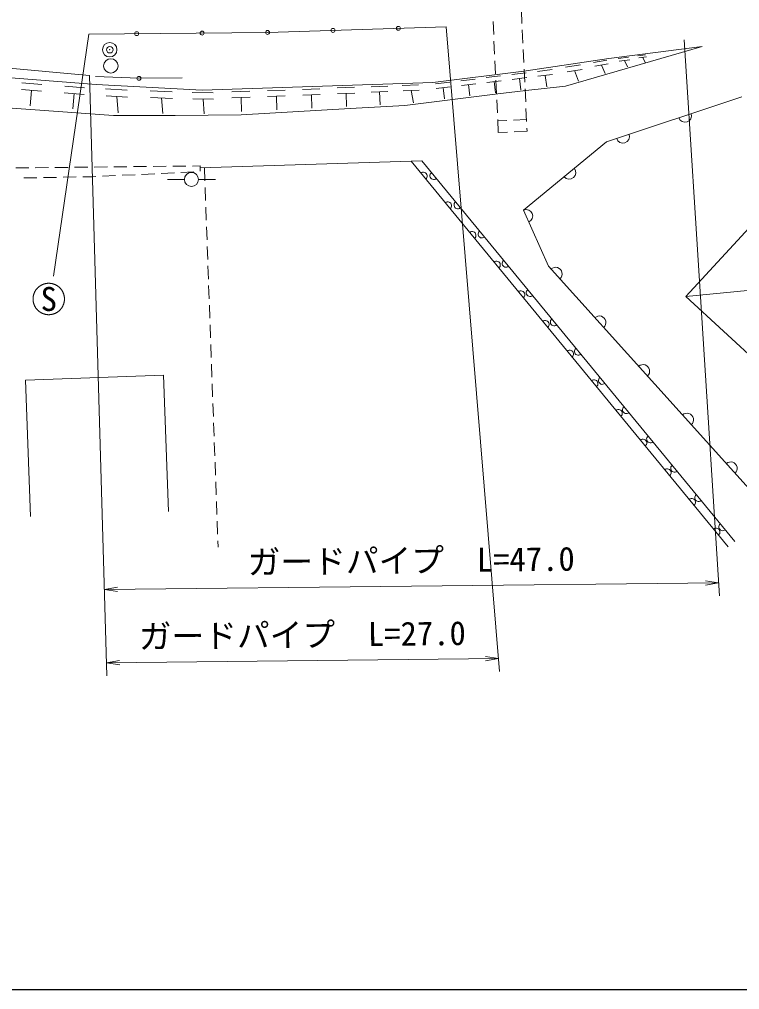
# Model space of a CAD drawing. Units: millimetres, scale not verified. Extents: x 40000 to 680000, y 20000 to 380000.
# Drawn here: x 95468 to 150478, y 205000 to 279112 of the extents above; entities that cross this region are included whole.
import ezdxf
from ezdxf.enums import TextEntityAlignment as Align

# ---------------------------------------------------------------- set-up
doc = ezdxf.new("R2010")
doc.units = ezdxf.units.MM
doc.header["$LTSCALE"] = 1000
doc.header["$PDMODE"] = 32
doc.header["$PDSIZE"] = 500
for name, color, linetype, lineweight in [('M-BGD', 7, 'Continuous', 13), ('M-STR-HTXT', 7, 'Continuous', 13), ('M-STR-STRC', 7, 'Continuous', 13), ('M-TTL-BAND', 7, 'Continuous', 25)]:
    doc.layers.add(name, color=color, linetype=linetype, lineweight=lineweight)
doc.styles.add('ＭＳ ゴシック', font='')
doc.styles.get('ＭＳ ゴシック').set_extended_font_data('MS Gothic')

msp = doc.modelspace()

# ---------------------------------------------------------------- linework, layer by layer
at = {"layer": 'M-BGD'}
for p, q in [((133808, 279804), (133856, 278805)), ((131694, 277956), (131646, 278954)), ((100774, 277991), (114417, 278113)), ((114417, 278113), (128065, 278549)), ((133879, 278306), (133927, 277307)), ((131764, 276457), (131717, 277456)), ((100810, 274829), (77407, 276933)), ((133950, 276807), (133998, 275809)), ((137172, 274004), (147611, 277030)), ((147611, 277030), (140481, 276137)), ((101336, 274144), (77337, 275986)), ((131835, 274959), (131788, 275958)), ((140481, 276137), (133996, 275159)), ((139313, 275823), (140329, 275985)), ((139431, 275544), (140447, 275705)), ((141192, 276121), (141993, 276228)), ((141290, 275911), (142090, 276019)), ((141690, 275965), (141918, 275476)), ((142699, 276330), (143295, 276411)), ((142780, 276165), (143376, 276245)), ((143078, 276205), (143268, 275819)), ((133996, 275159), (127044, 274304)), ((133074, 274901), (134184, 275037)), ((134021, 275309), (134069, 274310)), ((135033, 275141), (136152, 275278)), ((137180, 275452), (138316, 275629)), ((137308, 275110), (138444, 275288)), ((137876, 275199), (138173, 274403)), ((139939, 275625), (140215, 274973)), ((67023, 274399), (102653, 271761)), ((95665, 274257), (97190, 274138)), ((101286, 274753), (104582, 274611)), ((104582, 274611), (107910, 274658)), ((127044, 274304), (109437, 273698)), ((127251, 274188), (128336, 274321)), ((129183, 274425), (130276, 274558)), ((131124, 274662), (132225, 274797)), ((131169, 274295), (132270, 274430)), ((131719, 274363), (131824, 273503)), ((131906, 273461), (131859, 274459)), ((133119, 274531), (134229, 274667)), ((133674, 274599), (133780, 273733)), ((135079, 274768), (136197, 274905)), ((135638, 274837), (135745, 273964)), ((95625, 273750), (97151, 273630)), ((96388, 273690), (96295, 272507)), ((98895, 273499), (100405, 273381)), ((98934, 274001), (100445, 273883)), ((109437, 273698), (101336, 274144)), ((102045, 273800), (103689, 273715)), ((105447, 273667), (107127, 273583)), ((108671, 273524), (110267, 273508)), ((111689, 273575), (113072, 273622)), ((114412, 273668), (115764, 273715)), ((117100, 273761), (118421, 273807)), ((119747, 273878), (121069, 273926)), ((119763, 273441), (121085, 273489)), ((122325, 273972), (123603, 274018)), ((122340, 273549), (123619, 273596)), ((122979, 273573), (123015, 272588)), ((124709, 274057), (125942, 274105)), ((124780, 273654), (126013, 273702)), ((125397, 273678), (125563, 272738)), ((127295, 273827), (128380, 273959)), ((127838, 273893), (127941, 273046)), ((129227, 274060), (130320, 274194)), ((129774, 274127), (129878, 273274)), ((131814, 273409), (134152, 273685)), ((134092, 273811), (134140, 272812)), ((134152, 273685), (137172, 274004)), ((99650, 273440), (99558, 272268)), ((102085, 273266), (103729, 273181)), ((102907, 273224), (103001, 271978)), ((105489, 273158), (107169, 273073)), ((106329, 273115), (106428, 271926)), ((108703, 273036), (110299, 273019)), ((109501, 273028), (109576, 271887)), ((111704, 273116), (113088, 273164)), ((112396, 273140), (112433, 272071)), ((114427, 273221), (115779, 273267)), ((115103, 273244), (115139, 272199)), ((117115, 273324), (118436, 273369)), ((117776, 273346), (117811, 272325)), ((120424, 273465), (120461, 272447)), ((124904, 272537), (131814, 273409)), ((131977, 271962), (131930, 272961)), ((150655, 273199), (140307, 269749)), ((112412, 271825), (120736, 272303)), ((120736, 272303), (124904, 272537)), ((134163, 272312), (134211, 271314)), ((102653, 271761), (107373, 271761)), ((107373, 271761), (112412, 271825)), ((132048, 270464), (132001, 271463)), ((132705, 271399), (132006, 271366)), ((134203, 271470), (133204, 271423)), ((134246, 270568), (133247, 270521)), ((134234, 270814), (134246, 270568)), ((132748, 270497), (132048, 270464)), ((140307, 269749), (133976, 264535)), ((109272, 267761), (126203, 268299)), ((126203, 268299), (150113, 239233)), ((95184, 267765), (96184, 267776)), ((96684, 267781), (97684, 267792)), ((98184, 267797), (99184, 267808)), ((99684, 267814), (100684, 267825)), ((101184, 267830), (102184, 267841)), ((102684, 267846), (103684, 267857)), ((104184, 267863), (105184, 267874)), ((105684, 267879), (106684, 267890)), ((107184, 267895), (108183, 267906)), ((108683, 267912), (109272, 267918)), ((109272, 267918), (109272, 267506)), ((109601, 267772), (109637, 266772)), ((125383, 268273), (149611, 238820)), ((96809, 267016), (95810, 266997)), ((98309, 267045), (97309, 267026)), ((99809, 267074), (98809, 267055)), ((101060, 267098), (100309, 267083)), ((101308, 267109), (101060, 267098)), ((102807, 267179), (101808, 267133)), ((104305, 267248), (103306, 267202)), ((105804, 267317), (104805, 267271)), ((107302, 267387), (106303, 267340)), ((108069, 266886), (106776, 266886)), ((108800, 267456), (107801, 267410)), ((110438, 266886), (109145, 266886)), ((109655, 266273), (109691, 265273)), ((109709, 264773), (109745, 263774)), ((146368, 257945), (152915, 265058)), ((133976, 264535), (135890, 260261)), ((109763, 263274), (109798, 262275)), ((109816, 261775), (109852, 260776)), ((109870, 260276), (109906, 259277)), ((135890, 260261), (152868, 241406)), ((109924, 258777), (109960, 257778)), ((146368, 257945), (159302, 259180)), ((152755, 252066), (146368, 257945)), ((109978, 257278), (110014, 256279)), ((110031, 255779), (110067, 254780)), ((110085, 254280), (110121, 253281)), ((110139, 252781), (110175, 251782)), ((95936, 251566), (106478, 251945)), ((96310, 241140), (95936, 251566)), ((106478, 251945), (106852, 241523)), ((110193, 251282), (110229, 250283)), ((110247, 249783), (110283, 248784)), ((110300, 248284), (110336, 247285)), ((110354, 246785), (110390, 245786)), ((110408, 245286), (110444, 244287)), ((110462, 243787), (110498, 242788)), ((110516, 242288), (110552, 241289)), ((110569, 240789), (110605, 239790)), ((110623, 239290), (110641, 238797))]:
    msp.add_line(p, q, dxfattribs=at)
for centre, radius in [((102368, 276796), 550), ((102451, 275562), 550), ((108607, 266886), 538)]:
    msp.add_circle(centre, radius, dxfattribs=at)
for centre, radius, start, end in [((104423, 278024), 150, 0, 180), ((104423, 278024), 150, 180, 0), ((109423, 278068), 150, 0, 180), ((109423, 278068), 150, 180, 0), ((114422, 278113), 150, 0, 180), ((114422, 278113), 150, 180, 0), ((119420, 278273), 150, 0, 180), ((119420, 278273), 150, 180, 0), ((124417, 278432), 150, 0, 180), ((124417, 278432), 150, 180, 0), ((104597, 274611), 150, 0, 180), ((104597, 274611), 150, 180, 0), ((146307, 271750), 500, 198.43716, 18.43716), ((141564, 270168), 500, 198.43716, 18.43716), ((137470, 267413), 500, 219.47752, 39.47752), ((126320, 267144), 293, 308.16021, 130.72294), ((127115, 267174), 290, 127.40289, 311.48026), ((128184, 264878), 293, 308.16021, 130.72294), ((128954, 264938), 290, 127.40289, 311.48026), ((134185, 264099), 490, 292.70875, 112.49773), ((130047, 262613), 293, 308.16021, 130.72294), ((130793, 262703), 290, 127.40289, 311.48026), ((131911, 260347), 293, 308.16021, 130.72294), ((132633, 260467), 290, 127.40289, 311.48026), ((136419, 259674), 500, 312.0026, 132.0026), ((133775, 258082), 293, 308.16021, 130.72294), ((134472, 258231), 290, 127.40289, 311.48026), ((139765, 255958), 500, 312.0026, 132.0026), ((135638, 255816), 293, 308.16021, 130.72294), ((136311, 255995), 290, 127.40289, 311.48026), ((137502, 253551), 293, 308.16021, 130.72294), ((138150, 253759), 290, 127.40289, 311.48026), ((143110, 252242), 500, 312.0026, 132.0026), ((139366, 251285), 293, 308.16021, 130.72294), ((139990, 251524), 290, 127.40289, 311.48026), ((141230, 249019), 293, 308.16021, 130.72294), ((141829, 249288), 290, 127.40289, 311.48026), ((146456, 248527), 500, 312.0026, 132.0026), ((143093, 246754), 293, 308.16021, 130.72294), ((143668, 247052), 290, 127.40289, 311.48026), ((149802, 244811), 500, 312.0026, 132.0026), ((144957, 244488), 293, 308.16021, 130.72294), ((145507, 244816), 290, 127.40289, 311.48026), ((146821, 242223), 293, 308.16021, 130.72294), ((147346, 242580), 290, 127.40289, 311.48026), ((148685, 239957), 293, 308.16021, 130.72294), ((149186, 240344), 290, 127.40289, 311.48026)]:
    msp.add_arc(centre, radius, start, end, dxfattribs=at)
msp.add_point((102368, 276796), dxfattribs=at)
at = {"layer": 'M-STR-HTXT'}
for p, q in [((128065, 278549), (132149, 229303)), ((146249, 277547), (148934, 235073)), ((100810, 274829), (102155, 228974)), ((101962, 235561), (148871, 236071)), ((101962, 235561), (102960, 235738)), ((148871, 236071), (147869, 236227)), ((148871, 236071), (147873, 235894)), ((101962, 235561), (102964, 235405)), ((102126, 229973), (132067, 230299)), ((102126, 229973), (103124, 230151)), ((102126, 229973), (103128, 229817)), ((132067, 230299), (131065, 230455)), ((132067, 230299), (131068, 230122))]:
    msp.add_line(p, q, dxfattribs=at)
at = {"layer": 'M-STR-STRC'}
msp.add_line((100774, 277991), (98072, 259500), dxfattribs=at)
msp.add_lwpolyline([(98909, 257754), (98909, 257775), (98908, 257796), (98907, 257817), (98906, 257838), (98904, 257859), (98902, 257880), (98900, 257901), (98897, 257922), (98894, 257943), (98891, 257963), (98887, 257984), (98883, 258005), (98878, 258025), (98873, 258046), (98868, 258066), (98862, 258086), (98856, 258106), (98850, 258126), (98843, 258146), (98836, 258166), (98829, 258186), (98821, 258205), (98813, 258225), (98805, 258244), (98796, 258263), (98787, 258282), (98778, 258301), (98768, 258319), (98758, 258338), (98747, 258356), (98737, 258374), (98726, 258392), (98714, 258410), (98703, 258427), (98691, 258444), (98679, 258462), (98666, 258478), (98653, 258495), (98640, 258511), (98627, 258528), (98613, 258544), (98599, 258559), (98585, 258575), (98570, 258590), (98556, 258605), (98541, 258620), (98525, 258634), (98510, 258648), (98494, 258662), (98478, 258676), (98462, 258689), (98445, 258702), (98429, 258715), (98412, 258727), (98395, 258739), (98377, 258751), (98360, 258763), (98342, 258774), (98324, 258785), (98306, 258795), (98288, 258806), (98269, 258816), (98251, 258825), (98232, 258835), (98213, 258844), (98194, 258852), (98174, 258861), (98155, 258869), (98135, 258876), (98116, 258883), (98096, 258890), (98076, 258897), (98056, 258903), (98036, 258909), (98015, 258915), (97995, 258920), (97975, 258925), (97954, 258929), (97933, 258933), (97913, 258937), (97892, 258940), (97871, 258943), (97850, 258946), (97830, 258948), (97809, 258950), (97788, 258952), (97767, 258953), (97746, 258954), (97725, 258954), (97704, 258954), (97683, 258954), (97662, 258954), (97641, 258953), (97620, 258951), (97599, 258949), (97578, 258947), (97557, 258945), (97536, 258942), (97516, 258939), (97495, 258935), (97474, 258931), (97454, 258927), (97433, 258922), (97413, 258917), (97393, 258912), (97372, 258906), (97352, 258900), (97332, 258894), (97312, 258887), (97293, 258880), (97273, 258872), (97253, 258865), (97234, 258856), (97215, 258848), (97196, 258839), (97177, 258830), (97158, 258821), (97140, 258811), (97121, 258801), (97103, 258790), (97085, 258779), (97067, 258768), (97049, 258757), (97032, 258745), (97015, 258733), (96998, 258721), (96981, 258708), (96964, 258695), (96948, 258682), (96932, 258669), (96916, 258655), (96900, 258641), (96885, 258627), (96870, 258612), (96855, 258597), (96840, 258582), (96826, 258567), (96812, 258551), (96798, 258536), (96785, 258520), (96771, 258503), (96758, 258487), (96746, 258470), (96733, 258453), (96721, 258436), (96709, 258418), (96698, 258401), (96687, 258383), (96676, 258365), (96665, 258347), (96655, 258329), (96645, 258310), (96636, 258291), (96627, 258272), (96618, 258253), (96609, 258234), (96601, 258215), (96593, 258195), (96585, 258176), (96578, 258156), (96571, 258136), (96565, 258116), (96559, 258096), (96553, 258076), (96547, 258056), (96542, 258035), (96538, 258015), (96533, 257994), (96529, 257974), (96526, 257953), (96522, 257932), (96519, 257912), (96517, 257891), (96515, 257870), (96513, 257849), (96511, 257828), (96510, 257807), (96509, 257786), (96509, 257765), (96509, 257744), (96509, 257723), (96510, 257702), (96511, 257681), (96513, 257660), (96515, 257639), (96517, 257618), (96519, 257597), (96522, 257577), (96526, 257556), (96529, 257535), (96533, 257515), (96538, 257494), (96542, 257474), (96547, 257453), (96553, 257433), (96559, 257413), (96565, 257393), (96571, 257373), (96578, 257353), (96585, 257333), (96593, 257314), (96601, 257294), (96609, 257275), (96618, 257256), (96627, 257237), (96636, 257218), (96645, 257199), (96655, 257180), (96665, 257162), (96676, 257144), (96687, 257126), (96698, 257108), (96709, 257091), (96721, 257073), (96733, 257056), (96746, 257039), (96758, 257022), (96771, 257006), (96785, 256989), (96798, 256973), (96812, 256958), (96826, 256942), (96840, 256927), (96855, 256912), (96870, 256897), (96885, 256882), (96900, 256868), (96916, 256854), (96932, 256840), (96948, 256827), (96964, 256813), (96981, 256801), (96998, 256788), (97015, 256776), (97032, 256764), (97049, 256752), (97067, 256741), (97085, 256730), (97103, 256719), (97121, 256708), (97140, 256698), (97158, 256688), (97177, 256679), (97196, 256670), (97215, 256661), (97234, 256652), (97253, 256644), (97273, 256637), (97293, 256629), (97312, 256622), (97332, 256615), (97352, 256609), (97372, 256603), (97393, 256597), (97413, 256592), (97433, 256587), (97454, 256582), (97474, 256578), (97495, 256574), (97516, 256570), (97536, 256567), (97557, 256564), (97578, 256562), (97599, 256560), (97620, 256558), (97641, 256556), (97662, 256555), (97683, 256555), (97704, 256554), (97725, 256555), (97746, 256555), (97767, 256556), (97788, 256557), (97809, 256559), (97830, 256561), (97850, 256563), (97871, 256566), (97892, 256569), (97913, 256572), (97933, 256576), (97954, 256580), (97975, 256584), (97995, 256589), (98015, 256594), (98036, 256600), (98056, 256606), (98076, 256612), (98096, 256619), (98116, 256625), (98135, 256633), (98155, 256640), (98174, 256648), (98194, 256657), (98213, 256665), (98232, 256674), (98251, 256684), (98269, 256693), (98288, 256703), (98306, 256714), (98324, 256724), (98342, 256735), (98360, 256746), (98377, 256758), (98395, 256770), (98412, 256782), (98429, 256794), (98445, 256807), (98462, 256820), (98478, 256833), (98494, 256847), (98510, 256861), (98525, 256875), (98541, 256889), (98556, 256904), (98570, 256919), (98585, 256934), (98599, 256950), (98613, 256965), (98627, 256981), (98640, 256998), (98653, 257014), (98666, 257031), (98679, 257047), (98691, 257065), (98703, 257082), (98714, 257099), (98726, 257117), (98737, 257135), (98747, 257153), (98758, 257171), (98768, 257190), (98778, 257208), (98787, 257227), (98796, 257246), (98805, 257265), (98813, 257284), (98821, 257304), (98829, 257323), (98836, 257343), (98843, 257363), (98850, 257383), (98856, 257403), (98862, 257423), (98868, 257443), (98873, 257463), (98878, 257484), (98883, 257504), (98887, 257525), (98891, 257546), (98894, 257566), (98897, 257587), (98900, 257608), (98902, 257629), (98904, 257650), (98906, 257671), (98907, 257692), (98908, 257712), (98909, 257733)], close=True, dxfattribs=at)
msp.add_lwpolyline([(98909, 257754), (98909, 257775), (98908, 257796), (98907, 257817), (98906, 257838), (98904, 257859), (98902, 257880), (98900, 257901), (98897, 257922), (98894, 257943), (98891, 257963), (98887, 257984), (98883, 258005), (98878, 258025), (98873, 258046), (98868, 258066), (98862, 258086), (98856, 258106), (98850, 258126), (98843, 258146), (98836, 258166), (98829, 258186), (98821, 258205), (98813, 258225), (98805, 258244), (98796, 258263), (98787, 258282), (98778, 258301), (98768, 258319), (98758, 258338), (98747, 258356), (98737, 258374), (98726, 258392), (98714, 258410), (98703, 258427), (98691, 258444), (98679, 258462), (98666, 258478), (98653, 258495), (98640, 258511), (98627, 258528), (98613, 258544), (98599, 258559), (98585, 258575), (98570, 258590), (98556, 258605), (98541, 258620), (98525, 258634), (98510, 258648), (98494, 258662), (98478, 258676), (98462, 258689), (98445, 258702), (98429, 258715), (98412, 258727), (98395, 258739), (98377, 258751), (98360, 258763), (98342, 258774), (98324, 258785), (98306, 258795), (98288, 258806), (98269, 258816), (98251, 258825), (98232, 258835), (98213, 258844), (98194, 258852), (98174, 258861), (98155, 258869), (98135, 258876), (98116, 258883), (98096, 258890), (98076, 258897), (98056, 258903), (98036, 258909), (98015, 258915), (97995, 258920), (97975, 258925), (97954, 258929), (97933, 258933), (97913, 258937), (97892, 258940), (97871, 258943), (97850, 258946), (97830, 258948), (97809, 258950), (97788, 258952), (97767, 258953), (97746, 258954), (97725, 258954), (97704, 258954), (97683, 258954), (97662, 258954), (97641, 258953), (97620, 258951), (97599, 258949), (97578, 258947), (97557, 258945), (97536, 258942), (97516, 258939), (97495, 258935), (97474, 258931), (97454, 258927), (97433, 258922), (97413, 258917), (97393, 258912), (97372, 258906), (97352, 258900), (97332, 258894), (97312, 258887), (97293, 258880), (97273, 258872), (97253, 258865), (97234, 258856), (97215, 258848), (97196, 258839), (97177, 258830), (97158, 258821), (97140, 258811), (97121, 258801), (97103, 258790), (97085, 258779), (97067, 258768), (97049, 258757), (97032, 258745), (97015, 258733), (96998, 258721), (96981, 258708), (96964, 258695), (96948, 258682), (96932, 258669), (96916, 258655), (96900, 258641), (96885, 258627), (96870, 258612), (96855, 258597), (96840, 258582), (96826, 258567), (96812, 258551), (96798, 258536), (96785, 258520), (96771, 258503), (96758, 258487), (96746, 258470), (96733, 258453), (96721, 258436), (96709, 258418), (96698, 258401), (96687, 258383), (96676, 258365), (96665, 258347), (96655, 258329), (96645, 258310), (96636, 258291), (96627, 258272), (96618, 258253), (96609, 258234), (96601, 258215), (96593, 258195), (96585, 258176), (96578, 258156), (96571, 258136), (96565, 258116), (96559, 258096), (96553, 258076), (96547, 258056), (96542, 258035), (96538, 258015), (96533, 257994), (96529, 257974), (96526, 257953), (96522, 257932), (96519, 257912), (96517, 257891), (96515, 257870), (96513, 257849), (96511, 257828), (96510, 257807), (96509, 257786), (96509, 257765), (96509, 257744), (96509, 257723), (96510, 257702), (96511, 257681), (96513, 257660), (96515, 257639), (96517, 257618), (96519, 257597), (96522, 257577), (96526, 257556), (96529, 257535), (96533, 257515), (96538, 257494), (96542, 257474), (96547, 257453), (96553, 257433), (96559, 257413), (96565, 257393), (96571, 257373), (96578, 257353), (96585, 257333), (96593, 257314), (96601, 257294), (96609, 257275), (96618, 257256), (96627, 257237), (96636, 257218), (96645, 257199), (96655, 257180), (96665, 257162), (96676, 257144), (96687, 257126), (96698, 257108), (96709, 257091), (96721, 257073), (96733, 257056), (96746, 257039), (96758, 257022), (96771, 257006), (96785, 256989), (96798, 256973), (96812, 256958), (96826, 256942), (96840, 256927), (96855, 256912), (96870, 256897), (96885, 256882), (96900, 256868), (96916, 256854), (96932, 256840), (96948, 256827), (96964, 256813), (96981, 256801), (96998, 256788), (97015, 256776), (97032, 256764), (97049, 256752), (97067, 256741), (97085, 256730), (97103, 256719), (97121, 256708), (97140, 256698), (97158, 256688), (97177, 256679), (97196, 256670), (97215, 256661), (97234, 256652), (97253, 256644), (97273, 256637), (97293, 256629), (97312, 256622), (97332, 256615), (97352, 256609), (97372, 256603), (97393, 256597), (97413, 256592), (97433, 256587), (97454, 256582), (97474, 256578), (97495, 256574), (97516, 256570), (97536, 256567), (97557, 256564), (97578, 256562), (97599, 256560), (97620, 256558), (97641, 256556), (97662, 256555), (97683, 256555), (97704, 256554), (97725, 256555), (97746, 256555), (97767, 256556), (97788, 256557), (97809, 256559), (97830, 256561), (97850, 256563), (97871, 256566), (97892, 256569), (97913, 256572), (97933, 256576), (97954, 256580), (97975, 256584), (97995, 256589), (98015, 256594), (98036, 256600), (98056, 256606), (98076, 256612), (98096, 256619), (98116, 256625), (98135, 256633), (98155, 256640), (98174, 256648), (98194, 256657), (98213, 256665), (98232, 256674), (98251, 256684), (98269, 256693), (98288, 256703), (98306, 256714), (98324, 256724), (98342, 256735), (98360, 256746), (98377, 256758), (98395, 256770), (98412, 256782), (98429, 256794), (98445, 256807), (98462, 256820), (98478, 256833), (98494, 256847), (98510, 256861), (98525, 256875), (98541, 256889), (98556, 256904), (98570, 256919), (98585, 256934), (98599, 256950), (98613, 256965), (98627, 256981), (98640, 256998), (98653, 257014), (98666, 257031), (98679, 257047), (98691, 257065), (98703, 257082), (98714, 257099), (98726, 257117), (98737, 257135), (98747, 257153), (98758, 257171), (98768, 257190), (98778, 257208), (98787, 257227), (98796, 257246), (98805, 257265), (98813, 257284), (98821, 257304), (98829, 257323), (98836, 257343), (98843, 257363), (98850, 257383), (98856, 257403), (98862, 257423), (98868, 257443), (98873, 257463), (98878, 257484), (98883, 257504), (98887, 257525), (98891, 257546), (98894, 257566), (98897, 257587), (98900, 257608), (98902, 257629), (98904, 257650), (98906, 257671), (98907, 257692), (98908, 257712), (98909, 257733)], close=True, dxfattribs=at)
at = {"layer": 'M-TTL-BAND'}
msp.add_line((40000, 205000), (579000, 205000), dxfattribs=at)

# ---------------------------------------------------------------- texts
at = {"layer": 'M-STR-HTXT', "style": 'ＭＳ ゴシック'}
for s, p in [('ガードパイプ\u3000L=47.0', (125411, 236316)), ('ガードパイプ\u3000L=27.0', (117091, 230636))]:
    msp.add_text(s, height=1833, rotation=0.624, dxfattribs=at).set_placement(p, align=Align.BOTTOM_CENTER)
at = {"layer": 'M-STR-STRC', "style": 'ＭＳ ゴシック'}
msp.add_text('S', height=1833, rotation=0.652, dxfattribs=at).set_placement((97709, 257754), align=Align.MIDDLE_CENTER)

doc.saveas('drawing.dxf')
